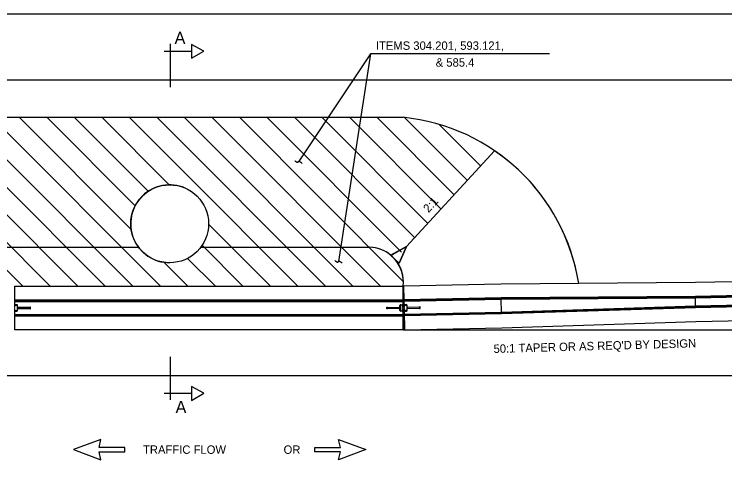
# Model space of a CAD drawing. Extents: x -164 to -43, y -137 to -88.
# Drawn here: x -99.05 to -62.53, y -112.51 to -88.15 of the extents above; entities that cross this region are included whole.
import ezdxf

# ---------------------------------------------------------------- set-up
doc = ezdxf.new("R2010")
doc.units = 0
for name, color, linetype in [('BDR-Clip Boundary', 7, 'Continuous'), ('Bridge-Fill-2', 7, 'Continuous'), ('Bridge-Gen-Slope', 7, 'Continuous'), ('Bridge-Substructure', 7, 'Continuous'), ('Bridge-Text', 7, 'Continuous'), ('E-Road-Jersey Barrier', 7, 'Continuous'), ('Exist_Roadway', 7, 'Continuous'), ('MedianDropBarrier', 7, 'Continuous'), ('Shear Connectors', 7, 'Continuous'), ('Thru Arrow Existing', 7, 'Continuous'), ('TUBE', 7, 'Continuous')]:
    doc.layers.add(name, color=color, linetype=linetype)

msp = doc.modelspace()

# ---------------------------------------------------------------- linework, layer by layer
at = {"layer": 'BDR-Clip Boundary'}
msp.add_lwpolyline([(-43.411, -88.146), (-163.716, -88.146), (-163.716, -136.872), (-43.411, -136.872)], close=True, dxfattribs=at)
at = {"layer": 'Bridge-Fill-2'}
for p, q in [((-139.039, -93.438), (-79.06, -93.438)), ((-107.448, -100.104), (-92.661, -100.104)), ((-89.459, -100.104), (-80.781, -100.104))]:
    msp.add_line(p, q, dxfattribs=at)
for centre, radius, start, end in [((-80.097, -103.569), 10.184, 9.0195, 84.1532), ((-80.846, -101.901), 1.798, 353.4967, 87.9169)]:
    msp.add_arc(centre, radius, start, end, dxfattribs=at)
at = {"layer": 'Bridge-Gen-Slope'}
msp.add_line((-78.884, -100.076), (-74.36, -95.155), dxfattribs=at)
msp.add_lwpolyline([(-78.884, -100.076), (-79.266, -100.928), (-79.701, -100.529)], close=True, dxfattribs=at)
at = {"layer": 'Bridge-Substructure'}
msp.add_circle((-91.06, -98.906), 2, dxfattribs=at)
at = {"layer": 'Bridge-Text'}
for p, q in [((-91.023, -91.885), (-91.023, -89.672)), ((-91.349, -90.049), (-89.932, -90.049)), ((-80.734, -90.173), (-84.44, -95.72)), ((-91.023, -107.944), (-91.023, -105.731)), ((-91.349, -107.596), (-89.932, -107.596))]:
    msp.add_line(p, q, dxfattribs=at)
for points in [[(-89.932, -90.396), (-89.302, -90.049), (-89.932, -89.703), (-89.932, -90.396)], [(-71.545, -90.173), (-80.734, -90.173), (-82.382, -100.845)], [(-89.932, -107.974), (-89.302, -107.596), (-89.932, -107.25), (-89.932, -107.974)]]:
    msp.add_lwpolyline(points, dxfattribs=at)
for points in [[(-84.633, -95.665), (-84.467, -95.801), (-84.429, -95.631), (-84.256, -95.801)], [(-82.575, -100.79), (-82.41, -100.927), (-82.371, -100.756), (-82.199, -100.927)]]:
    msp.add_open_spline(points, degree=2, dxfattribs=at)
at = {"layer": 'E-Road-Jersey Barrier'}
for p, q in [((-161.692, -91.509), (-45.674, -91.509)), ((-107.277, -93.438), (-98.611, -102.104)), ((-105.863, -93.438), (-97.196, -102.104)), ((-100.206, -93.438), (-91.54, -102.104)), ((-98.792, -93.438), (-93.04, -99.19)), ((-97.378, -93.438), (-92.834, -97.982)), ((-95.964, -93.438), (-92.163, -97.238)), ((-94.549, -93.438), (-91.081, -96.906)), ((-93.135, -93.438), (-90.271, -96.302)), ((-91.721, -93.438), (-83.054, -102.104)), ((-90.307, -93.438), (-81.64, -102.104)), ((-88.893, -93.438), (-80.226, -102.104)), ((-87.478, -93.438), (-79.054, -101.863)), ((-86.064, -93.438), (-79.143, -100.359)), ((-84.65, -93.438), (-78.466, -99.622)), ((-83.236, -93.438), (-77.789, -98.885)), ((-81.822, -93.438), (-77.111, -98.148)), ((-80.407, -93.438), (-76.434, -97.411)), ((-78.985, -93.446), (-75.757, -96.674)), ((-77.216, -93.801), (-75.08, -95.937)), ((-100.64, -94.418), (-92.954, -102.104)), ((-74.36, -95.155), (-78.884, -100.076)), ((-78.884, -100.076), (-74.36, -95.155)), ((-100.64, -95.832), (-94.368, -102.104)), ((-90.271, -96.302), (-84.469, -102.104)), ((-100.64, -97.247), (-95.782, -102.104)), ((-89.06, -98.927), (-85.883, -102.104)), ((-89.392, -100.01), (-87.297, -102.104)), ((-78.884, -100.076), (-79.691, -100.523)), ((-90.136, -100.68), (-88.711, -102.104)), ((-91.344, -100.886), (-90.125, -102.104)), ((-91.06, -100.794), (-91.06, -100.794)), ((-99.039, -102.812), (-79.06, -102.812)), ((-99.039, -102.832), (-79.06, -102.832)), ((-99.039, -102.842), (-79.06, -102.842)), ((-99.039, -102.853), (-79.06, -102.853)), ((-99.039, -102.863), (-79.06, -102.863)), ((-99.039, -102.874), (-79.06, -102.874)), ((-99.039, -102.895), (-79.06, -102.895)), ((-79.06, -102.832), (-79.06, -102.812)), ((-79.06, -103.198), (-79.06, -103.099)), ((-79.06, -103.251), (-79.06, -103.198)), ((-79.06, -103.349), (-79.06, -103.251)), ((-79.019, -103.099), (-79.017, -103.198)), ((-79.017, -103.198), (-78.991, -103.198)), ((-78.99, -103.25), (-79.016, -103.25)), ((-79.016, -103.25), (-79.014, -103.349)), ((-78.991, -103.198), (-78.993, -103.099)), ((-78.988, -103.349), (-78.99, -103.25)), ((-78.978, -103.083), (-78.895, -103.081)), ((-78.879, -103.096), (-78.874, -103.346)), ((-99.039, -103.554), (-79.06, -103.554)), ((-99.039, -103.575), (-79.06, -103.575)), ((-99.039, -103.586), (-79.06, -103.586)), ((-99.039, -103.596), (-79.06, -103.596)), ((-99.039, -103.607), (-79.06, -103.607)), ((-99.039, -103.617), (-79.06, -103.617)), ((-99.039, -103.637), (-79.06, -103.637)), ((-79.06, -103.637), (-79.06, -103.617)), ((-78.889, -103.362), (-78.972, -103.364)), ((-79.06, -104.345), (-99.039, -104.345)), ((-78.994, -104.345), (-79.06, -104.345))]:
    msp.add_line(p, q, dxfattribs=at)
for points in [[(-79.526, -100.68), (-79.266, -100.928), (-78.884, -100.076)], [(-91.06, -100.794), (-91.06, -100.794)], [(-99.039, -102.104), (-99.039, -103.058), (-98.987, -103.058)], [(-99.039, -102.104), (-79.06, -102.104)], [(-79.06, -102.104), (-79.06, -103.058), (-79.112, -103.058)], [(-79.06, -102.812), (-79.06, -102.224), (-79.06, -102.104)], [(-70.039, -101.972), (-74.04, -102.004), (-79.039, -102.104)], [(-79.039, -102.104), (-79.025, -102.812), (-79.025, -102.832), (-79.024, -102.842), (-79.024, -102.853), (-79.024, -102.863), (-79.024, -102.874), (-79.023, -102.894), (-79.02, -103.058), (-78.978, -103.057)], [(-79.06, -102.853), (-79.06, -102.842), (-79.06, -102.832)], [(-79.06, -103.099), (-79.06, -103.058), (-79.06, -102.895), (-79.06, -102.874), (-79.06, -102.863), (-79.06, -102.853)], [(-78.978, -103.057), (-78.978, -103.057)], [(-98.988, -103.391), (-99.039, -103.391), (-99.039, -104.345)], [(-79.111, -103.391), (-79.06, -103.391), (-79.06, -104.345)], [(-79.06, -103.575), (-79.06, -103.554), (-79.06, -103.391), (-79.06, -103.349)], [(-79.06, -103.617), (-79.06, -103.607), (-79.06, -103.596), (-79.06, -103.586), (-79.06, -103.575)], [(-79.06, -104.345), (-79.06, -104.225), (-79.06, -103.637)], [(-78.972, -103.39), (-79.013, -103.391), (-79.01, -103.554), (-79.01, -103.575), (-79.009, -103.585), (-79.009, -103.596), (-79.009, -103.606), (-79.009, -103.617), (-79.008, -103.636), (-78.994, -104.344)], [(-78.994, -104.344), (-78.994, -104.345)]]:
    msp.add_lwpolyline(points, dxfattribs=at)
for centre, radius, start, end in [((-80.097, -103.569), 10.184, 9.0195, 55.7127), ((-91.06, -98.906), 2, 66.582, 270), ((-80.846, -101.901), 1.798, 50.0212, 87.9169), ((-80.846, -101.901), 1.798, 353.4967, 42.7675), ((-78.978, -103.098), 0.0417, 91.146, 181.146), ((-78.978, -103.098), 0.0156, 91.146, 181.146), ((-78.894, -103.097), 0.0156, 1.146, 91.146), ((-78.973, -103.348), 0.0417, 181.146, 271.146), ((-78.973, -103.348), 0.0156, 181.146, 271.146), ((-78.889, -103.347), 0.0156, 271.146, 1.146)]:
    msp.add_arc(centre, radius, start, end, dxfattribs=at)
at = {"layer": 'Exist_Roadway'}
for p, q in [((-79.06, -104.345), (-45.677, -104.345)), ((-45.674, -106.718), (-161.692, -106.718))]:
    msp.add_line(p, q, dxfattribs=at)
at = {"layer": 'MedianDropBarrier'}
for p, q in [((-59.047, -102.532), (-64.046, -102.632)), ((-59.047, -102.552), (-64.046, -102.652)), ((-59.047, -102.563), (-64.046, -102.663)), ((-59.047, -102.573), (-64.046, -102.673)), ((-59.046, -102.584), (-64.045, -102.684)), ((-59.046, -102.594), (-64.045, -102.694)), ((-74.026, -102.712), (-79.025, -102.812)), ((-74.026, -102.732), (-79.025, -102.832)), ((-74.025, -102.742), (-79.024, -102.842)), ((-74.025, -102.753), (-79.024, -102.853)), ((-74.025, -102.763), (-79.024, -102.863)), ((-74.025, -102.774), (-79.024, -102.874)), ((-74.024, -102.794), (-79.023, -102.894)), ((-64.046, -102.632), (-74.026, -102.712)), ((-64.046, -102.652), (-74.026, -102.732)), ((-74.009, -103.536), (-74.026, -102.712)), ((-64.046, -102.663), (-74.025, -102.742)), ((-64.046, -102.673), (-74.025, -102.753)), ((-64.045, -102.684), (-74.025, -102.763)), ((-64.045, -102.694), (-74.025, -102.774)), ((-64.045, -102.715), (-74.024, -102.794)), ((-64.035, -103.217), (-64.046, -102.632)), ((-59.046, -102.615), (-64.045, -102.715)), ((-64.036, -103.135), (-74.011, -103.454)), ((-64.036, -103.155), (-74.011, -103.475)), ((-64.036, -103.166), (-74.011, -103.485)), ((-64.036, -103.176), (-74.01, -103.496)), ((-64.035, -103.187), (-74.01, -103.506)), ((-64.035, -103.197), (-74.01, -103.517)), ((-64.035, -103.217), (-74.009, -103.536)), ((-59.037, -103.035), (-64.036, -103.135)), ((-59.037, -103.055), (-64.036, -103.155)), ((-59.037, -103.066), (-64.036, -103.166)), ((-59.037, -103.076), (-64.036, -103.176)), ((-59.036, -103.087), (-64.035, -103.187)), ((-59.036, -103.097), (-64.035, -103.197)), ((-59.036, -103.117), (-64.035, -103.217)), ((-74.011, -103.454), (-79.01, -103.554)), ((-74.011, -103.475), (-79.01, -103.575)), ((-74.011, -103.485), (-79.009, -103.585)), ((-74.01, -103.496), (-79.009, -103.596)), ((-74.01, -103.506), (-79.009, -103.606)), ((-74.01, -103.517), (-79.009, -103.617)), ((-74.009, -103.536), (-79.008, -103.636))]:
    msp.add_line(p, q, dxfattribs=at)
for points in [[(-59.062, -101.825), (-64.037, -101.924), (-74.04, -102.004), (-74.04, -102.004), (-79.039, -102.104)], [(-79.039, -102.104), (-79.02, -103.058), (-78.968, -103.056)], [(-78.963, -103.39), (-79.013, -103.391), (-78.994, -104.344)], [(-78.994, -104.344), (-73.995, -104.244), (-73.995, -104.244), (-64.021, -103.924), (-59.022, -103.824)]]:
    msp.add_lwpolyline(points, dxfattribs=at)
at = {"layer": 'Shear Connectors'}
for points in [[(-98.237, -103.198), (-98.872, -103.198), (-98.872, -103.251), (-98.237, -103.251)], [(-79.862, -103.198), (-79.227, -103.198), (-79.227, -103.251), (-79.862, -103.251)], [(-78.215, -103.182), (-78.851, -103.195), (-78.85, -103.247), (-78.214, -103.234)]]:
    msp.add_lwpolyline(points, dxfattribs=at)
for points in [[(-98.237, -103.271), (-98.206, -103.271), (-98.206, -103.178), (-98.237, -103.178)], [(-79.862, -103.271), (-79.893, -103.271), (-79.893, -103.178), (-79.862, -103.178)], [(-78.214, -103.255), (-78.182, -103.254), (-78.184, -103.161), (-78.216, -103.161)]]:
    msp.add_lwpolyline(points, close=True, dxfattribs=at)
at = {"layer": 'Thru Arrow Existing'}
for points in [[(-93.372, -110.499), (-93.372, -110.382), (-93.466, -110.382), (-94.684, -110.382), (-94.591, -109.983), (-95.997, -110.499), (-94.591, -111.015), (-94.684, -110.616), (-93.466, -110.616), (-93.372, -110.616), (-93.372, -110.499)], [(-83.602, -110.499), (-83.602, -110.382), (-83.509, -110.382), (-82.29, -110.382), (-82.384, -109.983), (-80.977, -110.499), (-82.384, -111.015), (-82.29, -110.616), (-83.509, -110.616), (-83.602, -110.616), (-83.602, -110.499)]]:
    msp.add_lwpolyline(points, dxfattribs=at)
at = {"layer": 'TUBE'}
for p, q in [((-99.039, -103.198), (-99.013, -103.198)), ((-99.013, -103.251), (-99.039, -103.251)), ((-99.013, -103.198), (-99.013, -103.099)), ((-99.013, -103.349), (-99.013, -103.251)), ((-98.997, -103.084), (-98.914, -103.084)), ((-98.898, -103.099), (-98.898, -103.349)), ((-79.201, -103.099), (-79.201, -103.349)), ((-79.102, -103.084), (-79.185, -103.084)), ((-79.086, -103.198), (-79.086, -103.099)), ((-79.06, -103.198), (-79.086, -103.198)), ((-79.086, -103.349), (-79.086, -103.251)), ((-79.086, -103.251), (-79.06, -103.251)), ((-79.017, -103.198), (-78.991, -103.198)), ((-78.99, -103.25), (-79.016, -103.25)), ((-78.991, -103.198), (-78.993, -103.099)), ((-78.988, -103.349), (-78.99, -103.25)), ((-78.978, -103.083), (-78.895, -103.081)), ((-78.879, -103.096), (-78.874, -103.346)), ((-98.914, -103.365), (-98.997, -103.365)), ((-79.185, -103.365), (-79.102, -103.365)), ((-78.889, -103.362), (-78.972, -103.364))]:
    msp.add_line(p, q, dxfattribs=at)
for points in [[(-99.039, -103.099), (-99.039, -103.198)], [(-99.039, -103.251), (-99.039, -103.349)], [(-98.914, -103.058), (-98.997, -103.058)], [(-98.872, -103.349), (-98.872, -103.099)], [(-79.227, -103.349), (-79.227, -103.099)], [(-79.185, -103.058), (-79.102, -103.058)], [(-79.06, -103.099), (-79.06, -103.198)], [(-79.06, -103.251), (-79.06, -103.349)], [(-79.019, -103.099), (-79.017, -103.198)], [(-79.016, -103.25), (-79.014, -103.349)], [(-78.895, -103.055), (-78.978, -103.057)], [(-78.848, -103.346), (-78.853, -103.096)], [(-98.997, -103.391), (-98.914, -103.391)], [(-79.102, -103.391), (-79.185, -103.391)], [(-78.972, -103.39), (-78.888, -103.388)]]:
    msp.add_lwpolyline(points, dxfattribs=at)
for centre, radius, start, end in [((-98.997, -103.099), 0.0417, 90, 180), ((-98.997, -103.099), 0.0156, 90, 180), ((-98.914, -103.099), 0.0417, 0, 90), ((-98.914, -103.099), 0.0156, 0, 90), ((-79.185, -103.099), 0.0417, 90, 180), ((-79.185, -103.099), 0.0156, 90, 180), ((-79.102, -103.099), 0.0417, 360, 90), ((-79.102, -103.099), 0.0156, 360, 90), ((-78.978, -103.098), 0.0417, 91.146, 181.146), ((-78.978, -103.098), 0.0156, 91.146, 181.146), ((-78.894, -103.097), 0.0417, 1.146, 91.146), ((-78.894, -103.097), 0.0156, 1.146, 91.146), ((-98.997, -103.349), 0.0417, 180, 270), ((-98.997, -103.349), 0.0156, 180, 270), ((-98.914, -103.349), 0.0417, 270, 0), ((-98.914, -103.349), 0.0156, 270, 0), ((-79.185, -103.349), 0.0417, 180, 270), ((-79.185, -103.349), 0.0156, 180, 270), ((-79.102, -103.349), 0.0417, 270, 360), ((-79.102, -103.349), 0.0156, 270, 360), ((-78.973, -103.348), 0.0417, 181.146, 271.146), ((-78.973, -103.348), 0.0156, 181.146, 271.146), ((-78.889, -103.347), 0.0156, 271.146, 1.146), ((-78.889, -103.347), 0.0417, 271.146, 1.146)]:
    msp.add_arc(centre, radius, start, end, dxfattribs=at)

# ---------------------------------------------------------------- texts
at = {"layer": 'Bridge-Gen-Slope'}
msp.add_text('2:1', height=0.432, rotation=47.4132, dxfattribs=at).set_placement((-77.758, -98.363))
at = {"layer": 'Bridge-Text'}
for s, height, p in [('A', 0.624, (-90.808, -89.671)), ('ITEMS 304.201, 593.121,', 0.432, (-80.466, -89.973)), ('& 585.4', 0.432, (-77.39, -90.837)), ('A', 0.624, (-90.758, -108.626)), ('TRAFFIC FLOW', 0.432, (-92.431, -110.715)), ('OR', 0.432, (-85.207, -110.715))]:
    msp.add_text(s, height=height, dxfattribs=at).set_placement(p)
msp.add_text("50:1 TAPER OR AS REQ'D BY DESIGN", height=0.432, rotation=1.6019, dxfattribs=at).set_placement((-74.412, -105.539))

doc.saveas('drawing.dxf')
